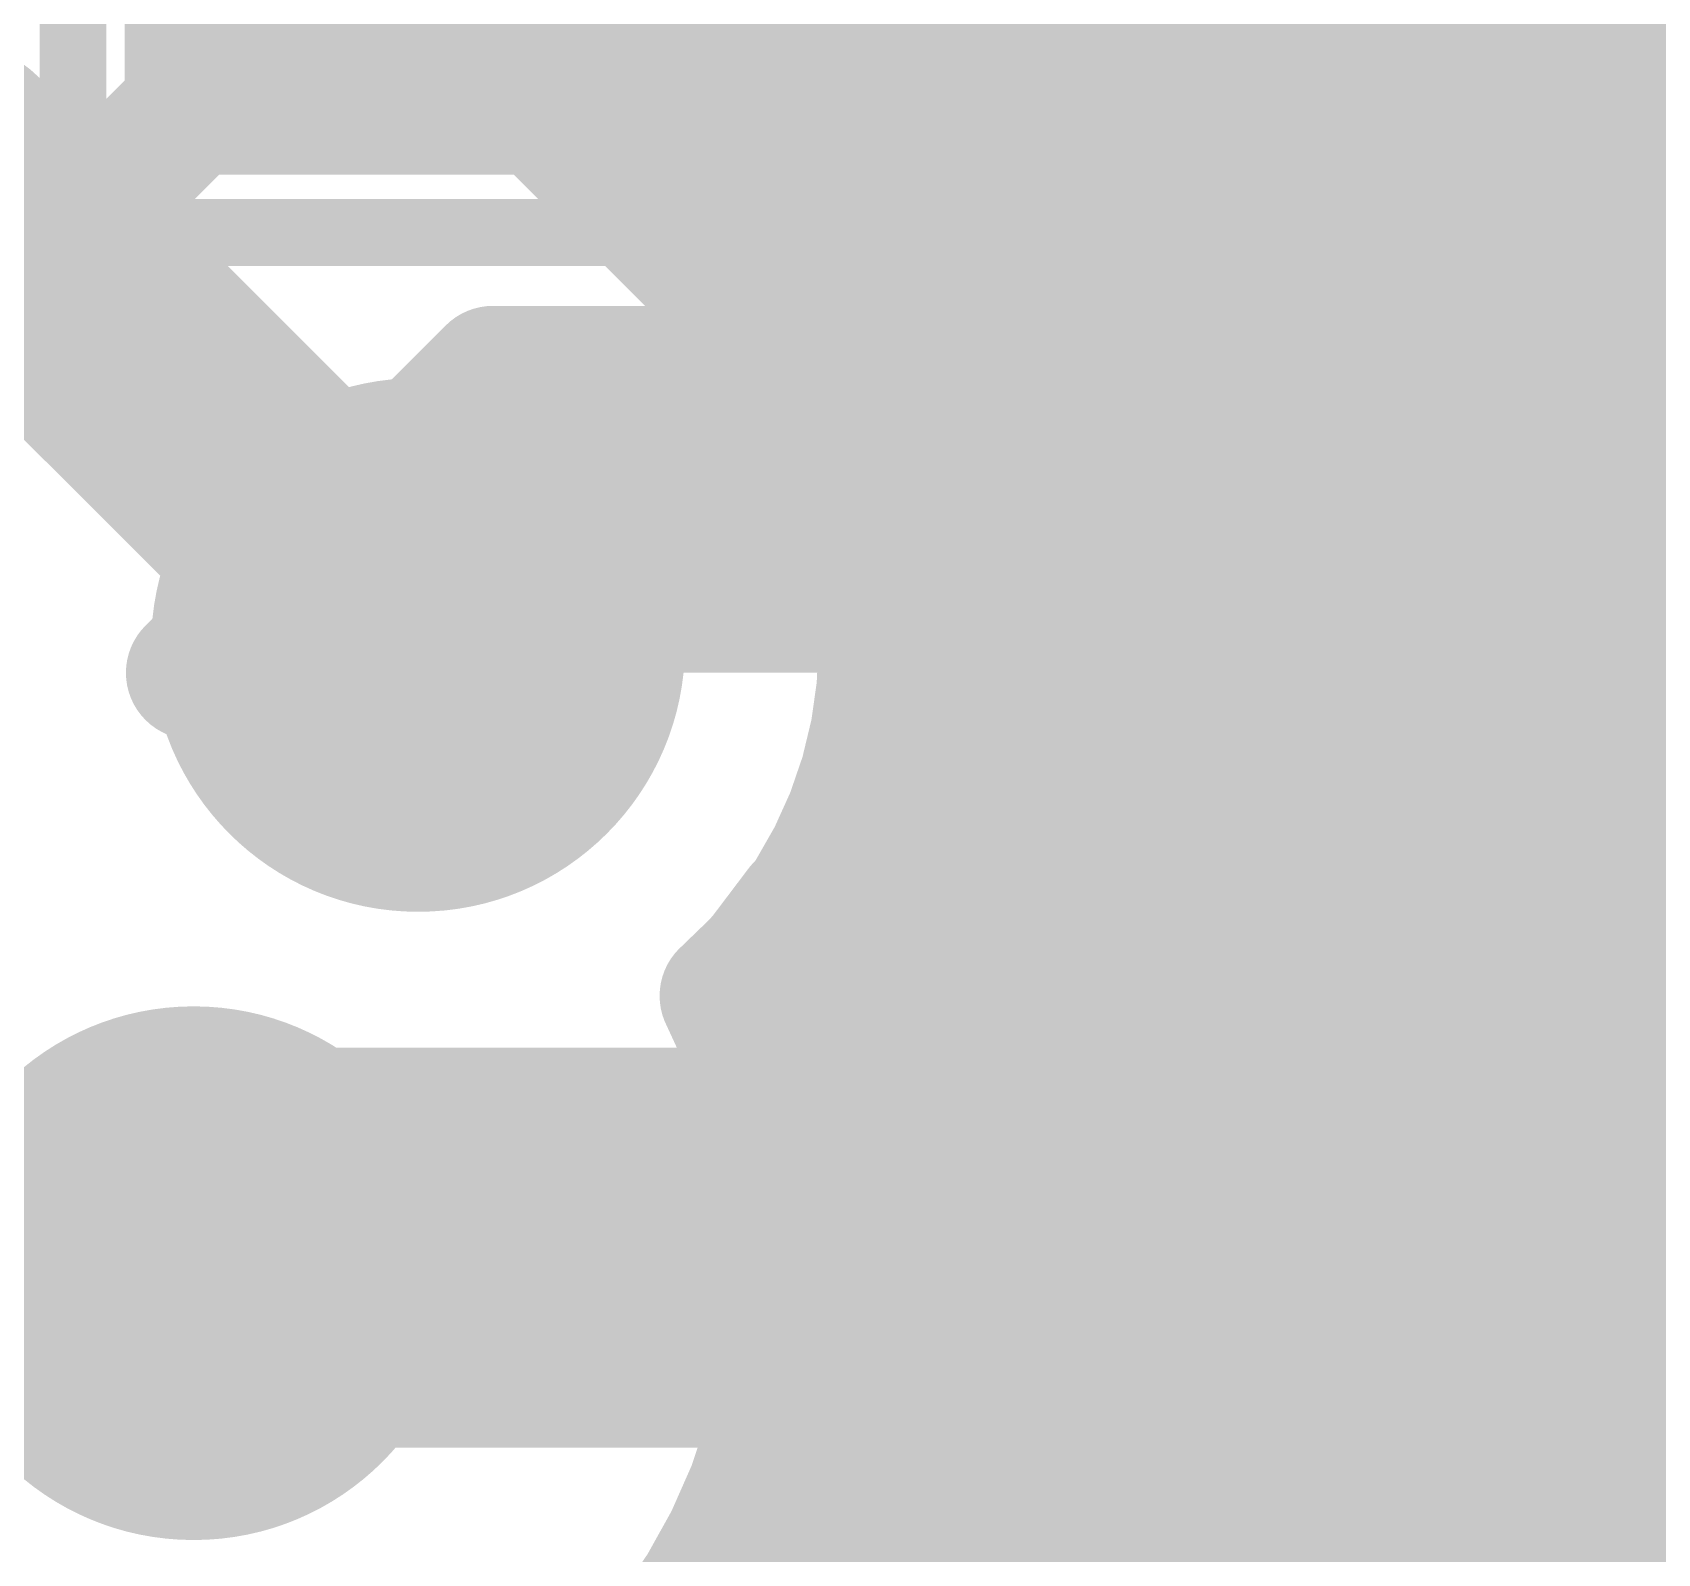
# Model space of a CAD drawing. Header units: inches. Extents: x -0.355 to 0.355, y -0.355 to 0.355.
# Drawn here: x 0.13895 to 0.18688, y 0.06161 to 0.10649 of the extents above; entities that cross this region are included whole.
import ezdxf

# ---------------------------------------------------------------- set-up
doc = ezdxf.new("R2010")
doc.units = ezdxf.units.IN
doc.header["$MEASUREMENT"] = 0
for name, color, linetype in [('BottomLayer', 5, 'Continuous'), ('Mechanical1', 6, 'Continuous'), ('TopLayer', 1, 'Continuous'), ('TopOverlay', 2, 'Continuous'), ('TopPaste', 8, 'Continuous'), ('TopSolder', 216, 'Continuous'), ('ViaHoleLayer', 16, 'Continuous')]:
    doc.layers.add(name, color=color, linetype=linetype)

# ---------------------------------------------------------------- blocks, each defined once
blk = doc.blocks.new('R0201_31')
at = {"layer": 'TopLayer'}
blk.add_hatch(color=1, dxfattribs=at).paths.add_polyline_path([(-0.017716, 0.005906), (-0.005906, 0.005906), (-0.005906, -0.005906), (-0.017716, -0.005906)])
at = {"layer": 'TopPaste'}
blk.add_hatch(color=8, dxfattribs=at).paths.add_polyline_path([(-0.017716, 0.005906), (-0.005906, 0.005906), (-0.005906, -0.005906), (-0.017716, -0.005906)])
at = {"layer": 'TopSolder'}
blk.add_hatch(color=216, dxfattribs=at).paths.add_polyline_path([(-0.021716, 0.009905), (-0.001906, 0.009905), (-0.001906, -0.009905), (-0.021716, -0.009905)])
at = {"layer": 'TopOverlay'}
for points in [[(-0.023425, 0.011434, 0.001969, 0.001969, 0), (-0.007874, 0.011434, 0.001969, 0.001969, 0)], [(-0.023425, 0.011434, 0.001969, 0.001969, 0), (-0.023425, -0.011434, 0.001969, 0.001969, 0)], [(-0.023425, -0.011434, 0.001969, 0.001969, 0), (-0.007874, -0.011434, 0.001969, 0.001969, 0)]]:
    blk.add_lwpolyline(points, format="xyseb", dxfattribs=at)
for points in [[(-0.023917, 0.011434, 0.000984, 0.000984, 1), (-0.022933, 0.011434, 0.000984, 0.000984, 1)], [(-0.023917, 0.011434, 0.000984, 0.000984, 1), (-0.022933, 0.011434, 0.000984, 0.000984, 1)], [(-0.023917, -0.011434, 0.000984, 0.000984, 1), (-0.022933, -0.011434, 0.000984, 0.000984, 1)], [(-0.023917, -0.011434, 0.000984, 0.000984, 1), (-0.022933, -0.011434, 0.000984, 0.000984, 1)]]:
    blk.add_lwpolyline(points, format="xyseb", close=True, dxfattribs=at)
blk = doc.blocks.new('CC0402_M_49')
at = {"layer": 'TopLayer'}
blk.add_hatch(color=1, dxfattribs=at).paths.add_polyline_path([(-0.027559, -0.010039), (-0.027559, 0.010039), (-0.007874, 0.010039), (-0.007874, -0.010039)])
at = {"layer": 'TopPaste'}
blk.add_hatch(color=8, dxfattribs=at).paths.add_polyline_path([(-0.027559, -0.010039), (-0.027559, 0.010039), (-0.007874, 0.010039), (-0.007874, -0.010039)])
at = {"layer": 'TopSolder'}
blk.add_hatch(color=216, dxfattribs=at).paths.add_polyline_path([(-0.029567, -0.012047), (-0.029567, 0.012047), (-0.005866, 0.012047), (-0.005866, -0.012047)])
at = {"layer": 'TopOverlay'}
for points in [[(-0.025386, -0.014992, 0.003, 0.003, -0.528914), (-0.02536, 0.01501, 0.003, 0.003, 0)], [(0.025807, -0.015, 0.003, 0.003, 0), (-0.025374, -0.015, 0.003, 0.003, 0)]]:
    blk.add_lwpolyline(points, format="xyseb", dxfattribs=at)
for points in [[(-0.026136, -0.014992, 0.0015, 0.0015, 1), (-0.024636, -0.014992, 0.0015, 0.0015, 1)], [(-0.026124, -0.015, 0.0015, 0.0015, 1), (-0.024624, -0.015, 0.0015, 0.0015, 1)]]:
    blk.add_lwpolyline(points, format="xyseb", close=True, dxfattribs=at)

msp = doc.modelspace()

# ---------------------------------------------------------------- hatches: boundary and pattern name
at = {"layer": 'BottomLayer'}
h = msp.add_hatch(color=5, dxfattribs=at)
edge = h.paths.add_edge_path()
edge.add_arc((0.150321, 0.08842), 0.007874, 0, 360)
h = msp.add_hatch(color=5, dxfattribs=at)
edge = h.paths.add_edge_path()
edge.add_arc((0.143701, 0.069882), 0.007874, 0, 360)
at = {"layer": 'TopLayer'}
h = msp.add_hatch(color=1, dxfattribs=at)
edge = h.paths.add_edge_path()
edge.add_arc((0.150321, 0.08842), 0.007874, 0, 360)
h = msp.add_hatch(color=1, dxfattribs=at)
edge = h.paths.add_edge_path()
edge.add_arc((0.143701, 0.069882), 0.007874, 0, 360)
at = {"layer": 'ViaHoleLayer'}
h = msp.add_hatch(color=16, dxfattribs=at)
edge = h.paths.add_edge_path()
edge.add_arc((0.150321, 0.08842), 0.003937, 0, 360)
h = msp.add_hatch(color=16, dxfattribs=at)
edge = h.paths.add_edge_path()
edge.add_arc((0.143701, 0.069882), 0.003937, 0, 360)

# ---------------------------------------------------------------- linework, layer by layer
at = {"layer": 'BottomLayer'}
for points in [[(0.07874, 0.34252, 0.003937, 0.003937, -0.414214), (0.34252, 0.07874, 0.003937, 0.003937, 0)], [(0.07874, 0.338583, 0.003937, 0.003937, -0.414213), (0.34252, 0.074803, 0.003937, 0.003937, 0)], [(0.264103, -0.07874, 0.003937, 0.003937, -6.854099), (0.264103, 0.07874, 0.003937, 0.003937, 0)], [(-0.264103, 0.074803, 0.003937, 0.003937, -0.864689), (0.275591, -0.003937, 0.003937, 0.003937, 0)], [(-0.241465, 0.068054, 0.003937, 0.003937, -0.864689), (0.251969, -0.003937, 0.003937, 0.003937, 0)], [(0.146123, 0.112106, 0.003937, 0.003937, 0), (0.160065, 0.098164, 0.003937, 0.003937, 0)], [(0.149768, 0.108461, 0.003937, 0.003937, 0), (0.225511, 0.108461, 0.003937, 0.003937, 0)], [(0.150162, 0.108067, 0.003937, 0.003937, 0), (0.225706, 0.108067, 0.003937, 0.003937, 0)], [(0.150556, 0.107673, 0.003937, 0.003937, 0), (0.225901, 0.107673, 0.003937, 0.003937, 0)], [(0.150949, 0.107279, 0.003937, 0.003937, 0), (0.226095, 0.107279, 0.003937, 0.003937, 0)], [(0.151343, 0.106886, 0.003937, 0.003937, 0), (0.226289, 0.106886, 0.003937, 0.003937, 0)], [(0.151737, 0.106492, 0.003937, 0.003937, 0), (0.226481, 0.106492, 0.003937, 0.003937, 0)], [(0.15213, 0.106098, 0.003937, 0.003937, 0), (0.226672, 0.106098, 0.003937, 0.003937, 0)], [(0.152524, 0.105705, 0.003937, 0.003937, 0), (0.226863, 0.105705, 0.003937, 0.003937, 0)], [(0.152918, 0.105311, 0.003937, 0.003937, 0), (0.227053, 0.105311, 0.003937, 0.003937, 0)], [(0.153311, 0.104917, 0.003937, 0.003937, 0), (0.227242, 0.104917, 0.003937, 0.003937, 0)], [(0.153705, 0.104524, 0.003937, 0.003937, 0), (0.22743, 0.104524, 0.003937, 0.003937, 0)], [(0.11811, 0.102362, 0.007874, 0.007874, 0), (0.136379, 0.102362, 0.007874, 0.007874, 0)], [(0.136379, 0.102362, 0.007874, 0.007874, 0), (0.150321, 0.08842, 0.007874, 0.007874, 0)], [(0.154099, 0.10413, 0.003937, 0.003937, 0), (0.227618, 0.10413, 0.003937, 0.003937, 0)], [(0.154493, 0.103736, 0.003937, 0.003937, 0), (0.227804, 0.103736, 0.003937, 0.003937, 0)], [(0.154886, 0.103343, 0.003937, 0.003937, 0), (0.22799, 0.103343, 0.003937, 0.003937, 0)], [(0.15528, 0.102949, 0.003937, 0.003937, 0), (0.228175, 0.102949, 0.003937, 0.003937, 0)], [(0.155674, 0.102555, 0.003937, 0.003937, 0), (0.228359, 0.102555, 0.003937, 0.003937, 0)], [(0.156067, 0.102161, 0.003937, 0.003937, 0), (0.228542, 0.102161, 0.003937, 0.003937, 0)], [(0.156461, 0.101768, 0.003937, 0.003937, 0), (0.228724, 0.101768, 0.003937, 0.003937, 0)], [(0.156855, 0.101374, 0.003937, 0.003937, 0), (0.228906, 0.101374, 0.003937, 0.003937, 0)], [(0.157249, 0.10098, 0.003937, 0.003937, 0), (0.229086, 0.10098, 0.003937, 0.003937, 0)], [(0.157642, 0.100587, 0.003937, 0.003937, 0), (0.229266, 0.100587, 0.003937, 0.003937, 0)], [(0.158036, 0.100193, 0.003937, 0.003937, 0), (0.229445, 0.100193, 0.003937, 0.003937, 0)], [(0.15843, 0.099799, 0.003937, 0.003937, 0), (0.229624, 0.099799, 0.003937, 0.003937, 0)], [(0.158823, 0.099405, 0.003937, 0.003937, 0), (0.229801, 0.099405, 0.003937, 0.003937, 0)], [(0.159217, 0.099012, 0.003937, 0.003937, 0), (0.229978, 0.099012, 0.003937, 0.003937, 0)], [(0.159611, 0.098618, 0.003937, 0.003937, 0), (0.230154, 0.098618, 0.003937, 0.003937, 0)], [(0.160004, 0.098224, 0.003937, 0.003937, 0), (0.230329, 0.098224, 0.003937, 0.003937, 0)], [(0.160065, 0.098164, 0.003937, 0.003937, -0.198912), (0.164101, 0.08842, 0.003937, 0.003937, 0)], [(0.160387, 0.097831, 0.003937, 0.003937, 0), (0.230503, 0.097831, 0.003937, 0.003937, 0)], [(0.160741, 0.097437, 0.003937, 0.003937, 0), (0.230676, 0.097437, 0.003937, 0.003937, 0)], [(0.161069, 0.097043, 0.003937, 0.003937, 0), (0.230849, 0.097043, 0.003937, 0.003937, 0)], [(0.161374, 0.09665, 0.003937, 0.003937, 0), (0.231021, 0.09665, 0.003937, 0.003937, 0)], [(0.161656, 0.096256, 0.003937, 0.003937, 0), (0.231192, 0.096256, 0.003937, 0.003937, 0)], [(0.161918, 0.095862, 0.003937, 0.003937, 0), (0.231362, 0.095862, 0.003937, 0.003937, 0)], [(0.162162, 0.095468, 0.003937, 0.003937, 0), (0.231531, 0.095468, 0.003937, 0.003937, 0)], [(0.162388, 0.095075, 0.003937, 0.003937, 0), (0.2317, 0.095075, 0.003937, 0.003937, 0)], [(0.162597, 0.094681, 0.003937, 0.003937, 0), (0.231868, 0.094681, 0.003937, 0.003937, 0)], [(0.162789, 0.094287, 0.003937, 0.003937, 0), (0.232035, 0.094287, 0.003937, 0.003937, 0)], [(0.162967, 0.093894, 0.003937, 0.003937, 0), (0.232201, 0.093894, 0.003937, 0.003937, 0)], [(0.163131, 0.0935, 0.003937, 0.003937, 0), (0.232367, 0.0935, 0.003937, 0.003937, 0)], [(0.16328, 0.093106, 0.003937, 0.003937, 0), (0.232531, 0.093106, 0.003937, 0.003937, 0)], [(0.163415, 0.092713, 0.003937, 0.003937, 0), (0.232695, 0.092713, 0.003937, 0.003937, 0)], [(0.163538, 0.092319, 0.003937, 0.003937, 0), (0.232858, 0.092319, 0.003937, 0.003937, 0)], [(0.163648, 0.091925, 0.003937, 0.003937, 0), (0.233021, 0.091925, 0.003937, 0.003937, 0)], [(0.163745, 0.091532, 0.003937, 0.003937, 0), (0.233182, 0.091532, 0.003937, 0.003937, 0)], [(0.16383, 0.091138, 0.003937, 0.003937, 0), (0.233343, 0.091138, 0.003937, 0.003937, 0)], [(0.163904, 0.090744, 0.003937, 0.003937, 0), (0.233503, 0.090744, 0.003937, 0.003937, 0)], [(0.163965, 0.09035, 0.003937, 0.003937, 0), (0.233662, 0.09035, 0.003937, 0.003937, 0)], [(0.164015, 0.089957, 0.003937, 0.003937, 0), (0.233821, 0.089957, 0.003937, 0.003937, 0)], [(0.164053, 0.089563, 0.003937, 0.003937, 0), (0.233979, 0.089563, 0.003937, 0.003937, 0)], [(0.164081, 0.089169, 0.003937, 0.003937, 0), (0.234135, 0.089169, 0.003937, 0.003937, 0)], [(0.164096, 0.088776, 0.003937, 0.003937, 0), (0.234292, 0.088776, 0.003937, 0.003937, 0)], [(0.164101, 0.08842, 0.003937, 0.003937, -0.215808), (0.159414, 0.078066, 0.003937, 0.003937, 0)], [(0.164101, 0.088382, 0.003937, 0.003937, 0), (0.234447, 0.088382, 0.003937, 0.003937, 0)], [(0.164094, 0.087988, 0.003937, 0.003937, 0), (0.234602, 0.087988, 0.003937, 0.003937, 0)], [(0.164047, 0.087201, 0.003937, 0.003937, 0), (0.234909, 0.087201, 0.003937, 0.003937, 0)], [(0.164076, 0.087595, 0.003937, 0.003937, 0), (0.234756, 0.087595, 0.003937, 0.003937, 0)], [(0.164006, 0.086807, 0.003937, 0.003937, 0), (0.235061, 0.086807, 0.003937, 0.003937, 0)], [(0.163954, 0.086413, 0.003937, 0.003937, 0), (0.235213, 0.086413, 0.003937, 0.003937, 0)], [(0.16389, 0.08602, 0.003937, 0.003937, 0), (0.235364, 0.08602, 0.003937, 0.003937, 0)], [(0.163815, 0.085626, 0.003937, 0.003937, 0), (0.235514, 0.085626, 0.003937, 0.003937, 0)], [(0.163627, 0.084839, 0.003937, 0.003937, 0), (0.235812, 0.084839, 0.003937, 0.003937, 0)], [(0.163727, 0.085232, 0.003937, 0.003937, 0), (0.235663, 0.085232, 0.003937, 0.003937, 0)], [(0.163515, 0.084445, 0.003937, 0.003937, 0), (0.235959, 0.084445, 0.003937, 0.003937, 0)], [(0.16339, 0.084051, 0.003937, 0.003937, 0), (0.236106, 0.084051, 0.003937, 0.003937, 0)], [(0.163252, 0.083657, 0.003937, 0.003937, 0), (0.236253, 0.083657, 0.003937, 0.003937, 0)], [(0.1631, 0.083264, 0.003937, 0.003937, 0), (0.236398, 0.083264, 0.003937, 0.003937, 0)], [(0.162753, 0.082476, 0.003937, 0.003937, 0), (0.236687, 0.082476, 0.003937, 0.003937, 0)], [(0.162934, 0.08287, 0.003937, 0.003937, 0), (0.236543, 0.08287, 0.003937, 0.003937, 0)], [(0.162557, 0.082083, 0.003937, 0.003937, 0), (0.236831, 0.082083, 0.003937, 0.003937, 0)], [(0.162345, 0.081689, 0.003937, 0.003937, 0), (0.236973, 0.081689, 0.003937, 0.003937, 0)], [(0.162116, 0.081295, 0.003937, 0.003937, 0), (0.237115, 0.081295, 0.003937, 0.003937, 0)], [(0.161603, 0.080508, 0.003937, 0.003937, 0), (0.237397, 0.080508, 0.003937, 0.003937, 0)], [(0.161869, 0.080902, 0.003937, 0.003937, 0), (0.237256, 0.080902, 0.003937, 0.003937, 0)], [(0.161316, 0.080114, 0.003937, 0.003937, 0), (0.237537, 0.080114, 0.003937, 0.003937, 0)], [(0.161007, 0.07972, 0.003937, 0.003937, 0), (0.237675, 0.07972, 0.003937, 0.003937, 0)], [(0.160675, 0.079327, 0.003937, 0.003937, 0), (0.237814, 0.079327, 0.003937, 0.003937, 0)], [(0.160315, 0.078933, 0.003937, 0.003937, 0), (0.237951, 0.078933, 0.003937, 0.003937, 0)], [(0.159504, 0.078146, 0.003937, 0.003937, 0), (0.238224, 0.078146, 0.003937, 0.003937, 0)], [(0.159926, 0.078539, 0.003937, 0.003937, 0), (0.238088, 0.078539, 0.003937, 0.003937, 0)], [(0.159414, 0.078066, 0.003937, 0.003937, -0.120627), (0.161417, 0.069882, 0.003937, 0.003937, 0)], [(0.159573, 0.077752, 0.003937, 0.003937, 0), (0.238359, 0.077752, 0.003937, 0.003937, 0)], [(0.159763, 0.077358, 0.003937, 0.003937, 0), (0.238494, 0.077358, 0.003937, 0.003937, 0)], [(0.15994, 0.076965, 0.003937, 0.003937, 0), (0.238628, 0.076965, 0.003937, 0.003937, 0)], [(0.160106, 0.076571, 0.003937, 0.003937, 0), (0.238761, 0.076571, 0.003937, 0.003937, 0)], [(0.160261, 0.076177, 0.003937, 0.003937, 0), (0.238893, 0.076177, 0.003937, 0.003937, 0)], [(0.160406, 0.075784, 0.003937, 0.003937, 0), (0.239025, 0.075784, 0.003937, 0.003937, 0)], [(0.160539, 0.07539, 0.003937, 0.003937, 0), (0.239156, 0.07539, 0.003937, 0.003937, 0)], [(0.160663, 0.074996, 0.003937, 0.003937, 0), (0.239286, 0.074996, 0.003937, 0.003937, 0)], [(0.160777, 0.074602, 0.003937, 0.003937, 0), (0.239415, 0.074602, 0.003937, 0.003937, 0)], [(0.121064, 0.069882, 0.011811, 0.011811, 0), (0.143701, 0.069882, 0.011811, 0.011811, 0)], [(0.160881, 0.074209, 0.003937, 0.003937, 0), (0.239544, 0.074209, 0.003937, 0.003937, 0)], [(0.160975, 0.073815, 0.003937, 0.003937, 0), (0.239672, 0.073815, 0.003937, 0.003937, 0)], [(0.16106, 0.073421, 0.003937, 0.003937, 0), (0.2398, 0.073421, 0.003937, 0.003937, 0)], [(0.161136, 0.073028, 0.003937, 0.003937, 0), (0.239926, 0.073028, 0.003937, 0.003937, 0)], [(0.161202, 0.072634, 0.003937, 0.003937, 0), (0.240052, 0.072634, 0.003937, 0.003937, 0)], [(0.16126, 0.07224, 0.003937, 0.003937, 0), (0.240177, 0.07224, 0.003937, 0.003937, 0)], [(0.161308, 0.071846, 0.003937, 0.003937, 0), (0.240302, 0.071846, 0.003937, 0.003937, 0)], [(0.161348, 0.071453, 0.003937, 0.003937, 0), (0.240426, 0.071453, 0.003937, 0.003937, 0)], [(0.161378, 0.071059, 0.003937, 0.003937, 0), (0.240549, 0.071059, 0.003937, 0.003937, 0)], [(0.1614, 0.070665, 0.003937, 0.003937, 0), (0.240671, 0.070665, 0.003937, 0.003937, 0)], [(0.161413, 0.070272, 0.003937, 0.003937, 0), (0.240793, 0.070272, 0.003937, 0.003937, 0)], [(0.161417, 0.069882, 0.003937, 0.003937, -0.414214), (0.143701, 0.052165, 0.003937, 0.003937, 0)], [(0.161413, 0.069484, 0.003937, 0.003937, 0), (0.241034, 0.069484, 0.003937, 0.003937, 0)], [(0.161417, 0.069878, 0.003937, 0.003937, 0), (0.240914, 0.069878, 0.003937, 0.003937, 0)], [(0.1614, 0.069091, 0.003937, 0.003937, 0), (0.241154, 0.069091, 0.003937, 0.003937, 0)], [(0.161378, 0.068697, 0.003937, 0.003937, 0), (0.241273, 0.068697, 0.003937, 0.003937, 0)], [(0.161347, 0.068303, 0.003937, 0.003937, 0), (0.241391, 0.068303, 0.003937, 0.003937, 0)], [(0.161307, 0.067909, 0.003937, 0.003937, 0), (0.241508, 0.067909, 0.003937, 0.003937, 0)], [(0.161201, 0.067122, 0.003937, 0.003937, 0), (0.241741, 0.067122, 0.003937, 0.003937, 0)], [(0.161259, 0.067516, 0.003937, 0.003937, 0), (0.241625, 0.067516, 0.003937, 0.003937, 0)], [(0.161134, 0.066728, 0.003937, 0.003937, 0), (0.241857, 0.066728, 0.003937, 0.003937, 0)], [(0.161059, 0.066335, 0.003937, 0.003937, 0), (0.241971, 0.066335, 0.003937, 0.003937, 0)], [(0.160973, 0.065941, 0.003937, 0.003937, 0), (0.242085, 0.065941, 0.003937, 0.003937, 0)], [(0.160775, 0.065154, 0.003937, 0.003937, 0), (0.242311, 0.065154, 0.003937, 0.003937, 0)], [(0.160879, 0.065547, 0.003937, 0.003937, 0), (0.242199, 0.065547, 0.003937, 0.003937, 0)], [(0.160661, 0.06476, 0.003937, 0.003937, 0), (0.242423, 0.06476, 0.003937, 0.003937, 0)], [(0.160537, 0.064366, 0.003937, 0.003937, 0), (0.242534, 0.064366, 0.003937, 0.003937, 0)], [(0.160403, 0.063973, 0.003937, 0.003937, 0), (0.242645, 0.063973, 0.003937, 0.003937, 0)], [(0.160258, 0.063579, 0.003937, 0.003937, 0), (0.242755, 0.063579, 0.003937, 0.003937, 0)], [(0.159937, 0.062791, 0.003937, 0.003937, 0), (0.242972, 0.062791, 0.003937, 0.003937, 0)], [(0.160103, 0.063185, 0.003937, 0.003937, 0), (0.242864, 0.063185, 0.003937, 0.003937, 0)], [(0.159759, 0.062398, 0.003937, 0.003937, 0), (0.24308, 0.062398, 0.003937, 0.003937, 0)], [(0.159569, 0.062004, 0.003937, 0.003937, 0), (0.243187, 0.062004, 0.003937, 0.003937, 0)], [(0.159368, 0.06161, 0.003937, 0.003937, 0), (0.243293, 0.06161, 0.003937, 0.003937, 0)], [(0.159154, 0.061217, 0.003937, 0.003937, 0), (0.243399, 0.061217, 0.003937, 0.003937, 0)], [(0.158685, 0.060429, 0.003937, 0.003937, 0), (0.243609, 0.060429, 0.003937, 0.003937, 0)], [(0.158926, 0.060823, 0.003937, 0.003937, 0), (0.243504, 0.060823, 0.003937, 0.003937, 0)], [(0.158429, 0.060035, 0.003937, 0.003937, 0), (0.243712, 0.060035, 0.003937, 0.003937, 0)]]:
    msp.add_lwpolyline(points, format="xyseb", dxfattribs=at)
for points in [[(0.149178, 0.108067, 0.001969, 0.001969, 1), (0.151146, 0.108067, 0.001969, 0.001969, 1)], [(0.149571, 0.107673, 0.001969, 0.001969, 1), (0.15154, 0.107673, 0.001969, 0.001969, 1)], [(0.149965, 0.107279, 0.001969, 0.001969, 1), (0.151933, 0.107279, 0.001969, 0.001969, 1)], [(0.150359, 0.106886, 0.001969, 0.001969, 1), (0.152327, 0.106886, 0.001969, 0.001969, 1)], [(0.150753, 0.106492, 0.001969, 0.001969, 1), (0.152721, 0.106492, 0.001969, 0.001969, 1)], [(0.151146, 0.106098, 0.001969, 0.001969, 1), (0.153115, 0.106098, 0.001969, 0.001969, 1)], [(0.15154, 0.105705, 0.001969, 0.001969, 1), (0.153508, 0.105705, 0.001969, 0.001969, 1)], [(0.151934, 0.105311, 0.001969, 0.001969, 1), (0.153902, 0.105311, 0.001969, 0.001969, 1)], [(0.152327, 0.104917, 0.001969, 0.001969, 1), (0.154296, 0.104917, 0.001969, 0.001969, 1)], [(0.152721, 0.104524, 0.001969, 0.001969, 1), (0.154689, 0.104524, 0.001969, 0.001969, 1)], [(0.134411, 0.102362, 0.003937, 0.003937, 1), (0.138348, 0.102362, 0.003937, 0.003937, 1)], [(0.134411, 0.102362, 0.003937, 0.003937, 1), (0.138348, 0.102362, 0.003937, 0.003937, 1)], [(0.153115, 0.10413, 0.001969, 0.001969, 1), (0.155083, 0.10413, 0.001969, 0.001969, 1)], [(0.153508, 0.103736, 0.001969, 0.001969, 1), (0.155477, 0.103736, 0.001969, 0.001969, 1)], [(0.153902, 0.103343, 0.001969, 0.001969, 1), (0.15587, 0.103343, 0.001969, 0.001969, 1)], [(0.154296, 0.102949, 0.001969, 0.001969, 1), (0.156264, 0.102949, 0.001969, 0.001969, 1)], [(0.15469, 0.102555, 0.001969, 0.001969, 1), (0.156658, 0.102555, 0.001969, 0.001969, 1)], [(0.155083, 0.102161, 0.001969, 0.001969, 1), (0.157052, 0.102161, 0.001969, 0.001969, 1)], [(0.155477, 0.101768, 0.001969, 0.001969, 1), (0.157445, 0.101768, 0.001969, 0.001969, 1)], [(0.155871, 0.101374, 0.001969, 0.001969, 1), (0.157839, 0.101374, 0.001969, 0.001969, 1)], [(0.156264, 0.10098, 0.001969, 0.001969, 1), (0.158233, 0.10098, 0.001969, 0.001969, 1)], [(0.156658, 0.100587, 0.001969, 0.001969, 1), (0.158626, 0.100587, 0.001969, 0.001969, 1)], [(0.157052, 0.100193, 0.001969, 0.001969, 1), (0.15902, 0.100193, 0.001969, 0.001969, 1)], [(0.157445, 0.099799, 0.001969, 0.001969, 1), (0.159414, 0.099799, 0.001969, 0.001969, 1)], [(0.157839, 0.099405, 0.001969, 0.001969, 1), (0.159807, 0.099405, 0.001969, 0.001969, 1)], [(0.158233, 0.099012, 0.001969, 0.001969, 1), (0.160201, 0.099012, 0.001969, 0.001969, 1)], [(0.158627, 0.098618, 0.001969, 0.001969, 1), (0.160595, 0.098618, 0.001969, 0.001969, 1)], [(0.15902, 0.098224, 0.001969, 0.001969, 1), (0.160989, 0.098224, 0.001969, 0.001969, 1)], [(0.159081, 0.098164, 0.001969, 0.001969, 1), (0.161049, 0.098164, 0.001969, 0.001969, 1)], [(0.159081, 0.098164, 0.001969, 0.001969, 1), (0.161049, 0.098164, 0.001969, 0.001969, 1)], [(0.159403, 0.097831, 0.001969, 0.001969, 1), (0.161371, 0.097831, 0.001969, 0.001969, 1)], [(0.159757, 0.097437, 0.001969, 0.001969, 1), (0.161725, 0.097437, 0.001969, 0.001969, 1)], [(0.160085, 0.097043, 0.001969, 0.001969, 1), (0.162053, 0.097043, 0.001969, 0.001969, 1)], [(0.160389, 0.09665, 0.001969, 0.001969, 1), (0.162358, 0.09665, 0.001969, 0.001969, 1)], [(0.160672, 0.096256, 0.001969, 0.001969, 1), (0.16264, 0.096256, 0.001969, 0.001969, 1)], [(0.160934, 0.095862, 0.001969, 0.001969, 1), (0.162903, 0.095862, 0.001969, 0.001969, 1)], [(0.161178, 0.095468, 0.001969, 0.001969, 1), (0.163146, 0.095468, 0.001969, 0.001969, 1)], [(0.161403, 0.095075, 0.001969, 0.001969, 1), (0.163372, 0.095075, 0.001969, 0.001969, 1)], [(0.161612, 0.094681, 0.001969, 0.001969, 1), (0.163581, 0.094681, 0.001969, 0.001969, 1)], [(0.161805, 0.094287, 0.001969, 0.001969, 1), (0.163774, 0.094287, 0.001969, 0.001969, 1)], [(0.161983, 0.093894, 0.001969, 0.001969, 1), (0.163951, 0.093894, 0.001969, 0.001969, 1)], [(0.162146, 0.0935, 0.001969, 0.001969, 1), (0.164115, 0.0935, 0.001969, 0.001969, 1)], [(0.162296, 0.093106, 0.001969, 0.001969, 1), (0.164264, 0.093106, 0.001969, 0.001969, 1)], [(0.162431, 0.092713, 0.001969, 0.001969, 1), (0.1644, 0.092713, 0.001969, 0.001969, 1)], [(0.162554, 0.092319, 0.001969, 0.001969, 1), (0.164522, 0.092319, 0.001969, 0.001969, 1)], [(0.162663, 0.091925, 0.001969, 0.001969, 1), (0.164632, 0.091925, 0.001969, 0.001969, 1)], [(0.162761, 0.091532, 0.001969, 0.001969, 1), (0.164729, 0.091532, 0.001969, 0.001969, 1)], [(0.162846, 0.091138, 0.001969, 0.001969, 1), (0.164815, 0.091138, 0.001969, 0.001969, 1)], [(0.162919, 0.090744, 0.001969, 0.001969, 1), (0.164888, 0.090744, 0.001969, 0.001969, 1)], [(0.148353, 0.08842, 0.003937, 0.003937, 1), (0.15229, 0.08842, 0.003937, 0.003937, 1)], [(0.162981, 0.09035, 0.001969, 0.001969, 1), (0.164949, 0.09035, 0.001969, 0.001969, 1)], [(0.163031, 0.089957, 0.001969, 0.001969, 1), (0.164999, 0.089957, 0.001969, 0.001969, 1)], [(0.163069, 0.089563, 0.001969, 0.001969, 1), (0.165038, 0.089563, 0.001969, 0.001969, 1)], [(0.163096, 0.089169, 0.001969, 0.001969, 1), (0.165065, 0.089169, 0.001969, 0.001969, 1)], [(0.163112, 0.088776, 0.001969, 0.001969, 1), (0.165081, 0.088776, 0.001969, 0.001969, 1)], [(0.163117, 0.088382, 0.001969, 0.001969, 1), (0.165085, 0.088382, 0.001969, 0.001969, 1)], [(0.163117, 0.08842, 0.001969, 0.001969, 1), (0.165085, 0.08842, 0.001969, 0.001969, 1)], [(0.163117, 0.08842, 0.001969, 0.001969, 1), (0.165085, 0.08842, 0.001969, 0.001969, 1)], [(0.16311, 0.087988, 0.001969, 0.001969, 1), (0.165078, 0.087988, 0.001969, 0.001969, 1)], [(0.163063, 0.087201, 0.001969, 0.001969, 1), (0.165031, 0.087201, 0.001969, 0.001969, 1)], [(0.163092, 0.087595, 0.001969, 0.001969, 1), (0.16506, 0.087595, 0.001969, 0.001969, 1)], [(0.163022, 0.086807, 0.001969, 0.001969, 1), (0.164991, 0.086807, 0.001969, 0.001969, 1)], [(0.16297, 0.086413, 0.001969, 0.001969, 1), (0.164938, 0.086413, 0.001969, 0.001969, 1)], [(0.162906, 0.08602, 0.001969, 0.001969, 1), (0.164875, 0.08602, 0.001969, 0.001969, 1)], [(0.16283, 0.085626, 0.001969, 0.001969, 1), (0.164799, 0.085626, 0.001969, 0.001969, 1)], [(0.162643, 0.084839, 0.001969, 0.001969, 1), (0.164612, 0.084839, 0.001969, 0.001969, 1)], [(0.162743, 0.085232, 0.001969, 0.001969, 1), (0.164711, 0.085232, 0.001969, 0.001969, 1)], [(0.162531, 0.084445, 0.001969, 0.001969, 1), (0.164499, 0.084445, 0.001969, 0.001969, 1)], [(0.162406, 0.084051, 0.001969, 0.001969, 1), (0.164374, 0.084051, 0.001969, 0.001969, 1)], [(0.162268, 0.083657, 0.001969, 0.001969, 1), (0.164236, 0.083657, 0.001969, 0.001969, 1)], [(0.162116, 0.083264, 0.001969, 0.001969, 1), (0.164084, 0.083264, 0.001969, 0.001969, 1)], [(0.161769, 0.082476, 0.001969, 0.001969, 1), (0.163737, 0.082476, 0.001969, 0.001969, 1)], [(0.16195, 0.08287, 0.001969, 0.001969, 1), (0.163918, 0.08287, 0.001969, 0.001969, 1)], [(0.161573, 0.082083, 0.001969, 0.001969, 1), (0.163541, 0.082083, 0.001969, 0.001969, 1)], [(0.161361, 0.081689, 0.001969, 0.001969, 1), (0.163329, 0.081689, 0.001969, 0.001969, 1)], [(0.161132, 0.081295, 0.001969, 0.001969, 1), (0.1631, 0.081295, 0.001969, 0.001969, 1)], [(0.160619, 0.080508, 0.001969, 0.001969, 1), (0.162587, 0.080508, 0.001969, 0.001969, 1)], [(0.160885, 0.080902, 0.001969, 0.001969, 1), (0.162853, 0.080902, 0.001969, 0.001969, 1)], [(0.160332, 0.080114, 0.001969, 0.001969, 1), (0.1623, 0.080114, 0.001969, 0.001969, 1)], [(0.160023, 0.07972, 0.001969, 0.001969, 1), (0.161992, 0.07972, 0.001969, 0.001969, 1)], [(0.15969, 0.079327, 0.001969, 0.001969, 1), (0.161659, 0.079327, 0.001969, 0.001969, 1)], [(0.159331, 0.078933, 0.001969, 0.001969, 1), (0.161299, 0.078933, 0.001969, 0.001969, 1)], [(0.158519, 0.078146, 0.001969, 0.001969, 1), (0.160488, 0.078146, 0.001969, 0.001969, 1)], [(0.158942, 0.078539, 0.001969, 0.001969, 1), (0.16091, 0.078539, 0.001969, 0.001969, 1)], [(0.15843, 0.078066, 0.001969, 0.001969, 1), (0.160398, 0.078066, 0.001969, 0.001969, 1)], [(0.15843, 0.078066, 0.001969, 0.001969, 1), (0.160398, 0.078066, 0.001969, 0.001969, 1)], [(0.158589, 0.077752, 0.001969, 0.001969, 1), (0.160557, 0.077752, 0.001969, 0.001969, 1)], [(0.158778, 0.077358, 0.001969, 0.001969, 1), (0.160747, 0.077358, 0.001969, 0.001969, 1)], [(0.158956, 0.076965, 0.001969, 0.001969, 1), (0.160924, 0.076965, 0.001969, 0.001969, 1)], [(0.159122, 0.076571, 0.001969, 0.001969, 1), (0.16109, 0.076571, 0.001969, 0.001969, 1)], [(0.159277, 0.076177, 0.001969, 0.001969, 1), (0.161245, 0.076177, 0.001969, 0.001969, 1)], [(0.159421, 0.075784, 0.001969, 0.001969, 1), (0.16139, 0.075784, 0.001969, 0.001969, 1)], [(0.159555, 0.07539, 0.001969, 0.001969, 1), (0.161524, 0.07539, 0.001969, 0.001969, 1)], [(0.159679, 0.074996, 0.001969, 0.001969, 1), (0.161647, 0.074996, 0.001969, 0.001969, 1)], [(0.159793, 0.074602, 0.001969, 0.001969, 1), (0.161761, 0.074602, 0.001969, 0.001969, 1)], [(0.140748, 0.069882, 0.005906, 0.005906, 1), (0.146653, 0.069882, 0.005906, 0.005906, 1)], [(0.159897, 0.074209, 0.001969, 0.001969, 1), (0.161865, 0.074209, 0.001969, 0.001969, 1)], [(0.159991, 0.073815, 0.001969, 0.001969, 1), (0.161959, 0.073815, 0.001969, 0.001969, 1)], [(0.160076, 0.073421, 0.001969, 0.001969, 1), (0.162044, 0.073421, 0.001969, 0.001969, 1)], [(0.160152, 0.073028, 0.001969, 0.001969, 1), (0.16212, 0.073028, 0.001969, 0.001969, 1)], [(0.160218, 0.072634, 0.001969, 0.001969, 1), (0.162187, 0.072634, 0.001969, 0.001969, 1)], [(0.160275, 0.07224, 0.001969, 0.001969, 1), (0.162244, 0.07224, 0.001969, 0.001969, 1)], [(0.160324, 0.071846, 0.001969, 0.001969, 1), (0.162292, 0.071846, 0.001969, 0.001969, 1)], [(0.160363, 0.071453, 0.001969, 0.001969, 1), (0.162332, 0.071453, 0.001969, 0.001969, 1)], [(0.160394, 0.071059, 0.001969, 0.001969, 1), (0.162362, 0.071059, 0.001969, 0.001969, 1)], [(0.160416, 0.070665, 0.001969, 0.001969, 1), (0.162384, 0.070665, 0.001969, 0.001969, 1)], [(0.160429, 0.070272, 0.001969, 0.001969, 1), (0.162397, 0.070272, 0.001969, 0.001969, 1)], [(0.160429, 0.069484, 0.001969, 0.001969, 1), (0.162397, 0.069484, 0.001969, 0.001969, 1)], [(0.160433, 0.069882, 0.001969, 0.001969, 1), (0.162402, 0.069882, 0.001969, 0.001969, 1)], [(0.160433, 0.069882, 0.001969, 0.001969, 1), (0.162402, 0.069882, 0.001969, 0.001969, 1)], [(0.160433, 0.069878, 0.001969, 0.001969, 1), (0.162402, 0.069878, 0.001969, 0.001969, 1)], [(0.160415, 0.069091, 0.001969, 0.001969, 1), (0.162384, 0.069091, 0.001969, 0.001969, 1)], [(0.160393, 0.068697, 0.001969, 0.001969, 1), (0.162362, 0.068697, 0.001969, 0.001969, 1)], [(0.160363, 0.068303, 0.001969, 0.001969, 1), (0.162331, 0.068303, 0.001969, 0.001969, 1)], [(0.160323, 0.067909, 0.001969, 0.001969, 1), (0.162291, 0.067909, 0.001969, 0.001969, 1)], [(0.160217, 0.067122, 0.001969, 0.001969, 1), (0.162185, 0.067122, 0.001969, 0.001969, 1)], [(0.160274, 0.067516, 0.001969, 0.001969, 1), (0.162243, 0.067516, 0.001969, 0.001969, 1)], [(0.16015, 0.066728, 0.001969, 0.001969, 1), (0.162119, 0.066728, 0.001969, 0.001969, 1)], [(0.160074, 0.066335, 0.001969, 0.001969, 1), (0.162043, 0.066335, 0.001969, 0.001969, 1)], [(0.159989, 0.065941, 0.001969, 0.001969, 1), (0.161958, 0.065941, 0.001969, 0.001969, 1)], [(0.159791, 0.065154, 0.001969, 0.001969, 1), (0.161759, 0.065154, 0.001969, 0.001969, 1)], [(0.159895, 0.065547, 0.001969, 0.001969, 1), (0.161863, 0.065547, 0.001969, 0.001969, 1)], [(0.159676, 0.06476, 0.001969, 0.001969, 1), (0.161645, 0.06476, 0.001969, 0.001969, 1)], [(0.159553, 0.064366, 0.001969, 0.001969, 1), (0.161521, 0.064366, 0.001969, 0.001969, 1)], [(0.159418, 0.063973, 0.001969, 0.001969, 1), (0.161387, 0.063973, 0.001969, 0.001969, 1)], [(0.159274, 0.063579, 0.001969, 0.001969, 1), (0.161242, 0.063579, 0.001969, 0.001969, 1)], [(0.158952, 0.062791, 0.001969, 0.001969, 1), (0.160921, 0.062791, 0.001969, 0.001969, 1)], [(0.159119, 0.063185, 0.001969, 0.001969, 1), (0.161087, 0.063185, 0.001969, 0.001969, 1)], [(0.158775, 0.062398, 0.001969, 0.001969, 1), (0.160743, 0.062398, 0.001969, 0.001969, 1)], [(0.158585, 0.062004, 0.001969, 0.001969, 1), (0.160554, 0.062004, 0.001969, 0.001969, 1)], [(0.158384, 0.06161, 0.001969, 0.001969, 1), (0.160352, 0.06161, 0.001969, 0.001969, 1)], [(0.158169, 0.061217, 0.001969, 0.001969, 1), (0.160138, 0.061217, 0.001969, 0.001969, 1)], [(0.157701, 0.060429, 0.001969, 0.001969, 1), (0.159669, 0.060429, 0.001969, 0.001969, 1)], [(0.157942, 0.060823, 0.001969, 0.001969, 1), (0.15991, 0.060823, 0.001969, 0.001969, 1)], [(0.157445, 0.060035, 0.001969, 0.001969, 1), (0.159413, 0.060035, 0.001969, 0.001969, 1)]]:
    msp.add_lwpolyline(points, format="xyseb", close=True, dxfattribs=at)
at = {"layer": 'Mechanical1'}
msp.add_lwpolyline([(0.078706, 0.35437, 0.0005, 0.0005, -0.414214), (0.354297, 0.07878, 0.0005, 0.0005, 0)], format="xyseb", dxfattribs=at)
at = {"layer": 'TopLayer'}
for points in [[(0.167323, 0.096457, 0.003937, 0.003937, 0), (0.167323, 0.120079, 0.003937, 0.003937, 0)], [(0.129921, 0.090551, 0.003937, 0.003937, 0), (0.151575, 0.112205, 0.003937, 0.003937, 0)], [(0.167323, 0.108461, 0.003937, 0.003937, 0), (0.270618, 0.108461, 0.003937, 0.003937, 0)], [(0.167323, 0.108067, 0.003937, 0.003937, 0), (0.270696, 0.108067, 0.003937, 0.003937, 0)], [(0.167323, 0.107673, 0.003937, 0.003937, 0), (0.270774, 0.107673, 0.003937, 0.003937, 0)], [(0.167323, 0.107279, 0.003937, 0.003937, 0), (0.270852, 0.107279, 0.003937, 0.003937, 0)], [(0.167323, 0.106886, 0.003937, 0.003937, 0), (0.270931, 0.106886, 0.003937, 0.003937, 0)], [(0.167323, 0.106492, 0.003937, 0.003937, 0), (0.271009, 0.106492, 0.003937, 0.003937, 0)], [(0.167323, 0.106098, 0.003937, 0.003937, 0), (0.271087, 0.106098, 0.003937, 0.003937, 0)], [(0.167323, 0.105705, 0.003937, 0.003937, 0), (0.271166, 0.105705, 0.003937, 0.003937, 0)], [(0.167323, 0.105311, 0.003937, 0.003937, 0), (0.271244, 0.105311, 0.003937, 0.003937, 0)], [(0.167323, 0.104917, 0.003937, 0.003937, 0), (0.271322, 0.104917, 0.003937, 0.003937, 0)], [(0.167323, 0.104524, 0.003937, 0.003937, 0), (0.271401, 0.104524, 0.003937, 0.003937, 0)], [(0.167323, 0.10413, 0.003937, 0.003937, 0), (0.271479, 0.10413, 0.003937, 0.003937, 0)], [(0.167323, 0.103736, 0.003937, 0.003937, 0), (0.271557, 0.103736, 0.003937, 0.003937, 0)], [(0.167323, 0.103343, 0.003937, 0.003937, 0), (0.271635, 0.103343, 0.003937, 0.003937, 0)], [(0.167323, 0.102949, 0.003937, 0.003937, 0), (0.271714, 0.102949, 0.003937, 0.003937, 0)], [(0.167323, 0.102555, 0.003937, 0.003937, 0), (0.271792, 0.102555, 0.003937, 0.003937, 0)], [(0.167323, 0.102161, 0.003937, 0.003937, 0), (0.271871, 0.102161, 0.003937, 0.003937, 0)], [(0.167323, 0.101768, 0.003937, 0.003937, 0), (0.271949, 0.101768, 0.003937, 0.003937, 0)], [(0.167323, 0.101374, 0.003937, 0.003937, 0), (0.272027, 0.101374, 0.003937, 0.003937, 0)], [(0.167323, 0.10098, 0.003937, 0.003937, 0), (0.272105, 0.10098, 0.003937, 0.003937, 0)], [(0.167323, 0.100587, 0.003937, 0.003937, 0), (0.272183, 0.100587, 0.003937, 0.003937, 0)], [(0.167323, 0.100193, 0.003937, 0.003937, 0), (0.272209, 0.100193, 0.003937, 0.003937, 0)], [(0.167323, 0.099799, 0.003937, 0.003937, 0), (0.272235, 0.099799, 0.003937, 0.003937, 0)], [(0.167323, 0.099405, 0.003937, 0.003937, 0), (0.27226, 0.099405, 0.003937, 0.003937, 0)], [(0.167323, 0.099012, 0.003937, 0.003937, 0), (0.272286, 0.099012, 0.003937, 0.003937, 0)], [(0.167323, 0.098618, 0.003937, 0.003937, 0), (0.272312, 0.098618, 0.003937, 0.003937, 0)], [(0.167323, 0.098224, 0.003937, 0.003937, 0), (0.272338, 0.098224, 0.003937, 0.003937, 0)], [(0.167323, 0.097831, 0.003937, 0.003937, 0), (0.272364, 0.097831, 0.003937, 0.003937, 0)], [(0.167323, 0.097437, 0.003937, 0.003937, 0), (0.27239, 0.097437, 0.003937, 0.003937, 0)], [(0.167323, 0.097043, 0.003937, 0.003937, 0), (0.272415, 0.097043, 0.003937, 0.003937, 0)], [(0.143672, 0.087598, 0.003937, 0.003937, 0), (0.15253, 0.096457, 0.003937, 0.003937, 0)], [(0.15253, 0.096457, 0.003937, 0.003937, 0), (0.167323, 0.096457, 0.003937, 0.003937, 0)], [(0.167323, 0.09665, 0.003937, 0.003937, 0), (0.272441, 0.09665, 0.003937, 0.003937, 0)], [(0.151935, 0.095862, 0.003937, 0.003937, 0), (0.272493, 0.095862, 0.003937, 0.003937, 0)], [(0.152329, 0.096256, 0.003937, 0.003937, 0), (0.272467, 0.096256, 0.003937, 0.003937, 0)], [(0.151542, 0.095468, 0.003937, 0.003937, 0), (0.272518, 0.095468, 0.003937, 0.003937, 0)], [(0.151148, 0.095075, 0.003937, 0.003937, 0), (0.272544, 0.095075, 0.003937, 0.003937, 0)], [(0.150754, 0.094681, 0.003937, 0.003937, 0), (0.27257, 0.094681, 0.003937, 0.003937, 0)], [(0.150361, 0.094287, 0.003937, 0.003937, 0), (0.272596, 0.094287, 0.003937, 0.003937, 0)], [(0.149573, 0.0935, 0.003937, 0.003937, 0), (0.272647, 0.0935, 0.003937, 0.003937, 0)], [(0.149967, 0.093894, 0.003937, 0.003937, 0), (0.272622, 0.093894, 0.003937, 0.003937, 0)], [(0.154887, 0.089927, 0.007874, 0.007874, 0), (0.156496, 0.091535, 0.007874, 0.007874, 0)], [(0.156496, 0.091535, 0.007874, 0.007874, 0), (0.192716, 0.091535, 0.007874, 0.007874, 0)], [(0.149179, 0.093106, 0.003937, 0.003937, 0), (0.272673, 0.093106, 0.003937, 0.003937, 0)], [(0.148786, 0.092713, 0.003937, 0.003937, 0), (0.272699, 0.092713, 0.003937, 0.003937, 0)], [(0.148392, 0.092319, 0.003937, 0.003937, 0), (0.272725, 0.092319, 0.003937, 0.003937, 0)], [(0.147605, 0.091532, 0.003937, 0.003937, 0), (0.155315, 0.091532, 0.003937, 0.003937, 0)], [(0.147998, 0.091925, 0.003937, 0.003937, 0), (0.272751, 0.091925, 0.003937, 0.003937, 0)], [(0.150321, 0.08842, 0.007874, 0.007874, 0), (0.151828, 0.089927, 0.007874, 0.007874, 0)], [(0.151828, 0.089927, 0.007874, 0.007874, 0), (0.154887, 0.089927, 0.007874, 0.007874, 0)], [(0.155315, 0.091535, 0.003937, 0.003937, 0), (0.195079, 0.091535, 0.003937, 0.003937, 0)], [(0.155315, 0.086383, 0.003937, 0.003937, 0), (0.155315, 0.091535, 0.003937, 0.003937, 0)], [(0.147211, 0.091138, 0.003937, 0.003937, 0), (0.155315, 0.091138, 0.003937, 0.003937, 0)], [(0.146817, 0.090744, 0.003937, 0.003937, 0), (0.155315, 0.090744, 0.003937, 0.003937, 0)], [(0.146424, 0.09035, 0.003937, 0.003937, 0), (0.155315, 0.09035, 0.003937, 0.003937, 0)], [(0.14603, 0.089957, 0.003937, 0.003937, 0), (0.155315, 0.089957, 0.003937, 0.003937, 0)], [(0.145242, 0.089169, 0.003937, 0.003937, 0), (0.155315, 0.089169, 0.003937, 0.003937, 0)], [(0.145636, 0.089563, 0.003937, 0.003937, 0), (0.155315, 0.089563, 0.003937, 0.003937, 0)], [(0.144849, 0.088776, 0.003937, 0.003937, 0), (0.155315, 0.088776, 0.003937, 0.003937, 0)], [(0.144455, 0.088382, 0.003937, 0.003937, 0), (0.155315, 0.088382, 0.003937, 0.003937, 0)], [(0.144061, 0.087988, 0.003937, 0.003937, 0), (0.155315, 0.087988, 0.003937, 0.003937, 0)], [(0.143672, 0.087598, 0.003937, 0.003937, -0.093823), (0.150149, 0.086383, 0.003937, 0.003937, 0)], [(0.144072, 0.087595, 0.003937, 0.003937, 0), (0.155315, 0.087595, 0.003937, 0.003937, 0)], [(0.147433, 0.087201, 0.003937, 0.003937, 0), (0.155315, 0.087201, 0.003937, 0.003937, 0)], [(0.148936, 0.086807, 0.003937, 0.003937, 0), (0.155315, 0.086807, 0.003937, 0.003937, 0)], [(0.150071, 0.086413, 0.003937, 0.003937, 0), (0.155315, 0.086413, 0.003937, 0.003937, 0)], [(0.150149, 0.086383, 0.003937, 0.003937, 0), (0.155315, 0.086383, 0.003937, 0.003937, 0)], [(0.173982, 0.070635, 0.011811, 0.011811, 0), (0.175197, 0.07185, 0.011811, 0.011811, 0)], [(0.175197, 0.07185, 0.011811, 0.011811, 0), (0.179134, 0.067913, 0.011811, 0.011811, 0)], [(0.143701, 0.069882, 0.011811, 0.011811, 0), (0.144454, 0.070635, 0.011811, 0.011811, 0)], [(0.144454, 0.070635, 0.011811, 0.011811, 0), (0.173982, 0.070635, 0.011811, 0.011811, 0)], [(0.179134, 0.067913, 0.011811, 0.011811, 0), (0.19685, 0.067913, 0.011811, 0.011811, 0)]]:
    msp.add_lwpolyline(points, format="xyseb", dxfattribs=at)
for points in [[(0.166339, 0.108067, 0.001969, 0.001969, 1), (0.168307, 0.108067, 0.001969, 0.001969, 1)], [(0.166339, 0.107673, 0.001969, 0.001969, 1), (0.168307, 0.107673, 0.001969, 0.001969, 1)], [(0.166339, 0.107279, 0.001969, 0.001969, 1), (0.168307, 0.107279, 0.001969, 0.001969, 1)], [(0.166339, 0.106886, 0.001969, 0.001969, 1), (0.168307, 0.106886, 0.001969, 0.001969, 1)], [(0.166339, 0.106492, 0.001969, 0.001969, 1), (0.168307, 0.106492, 0.001969, 0.001969, 1)], [(0.166339, 0.106098, 0.001969, 0.001969, 1), (0.168307, 0.106098, 0.001969, 0.001969, 1)], [(0.166339, 0.105705, 0.001969, 0.001969, 1), (0.168307, 0.105705, 0.001969, 0.001969, 1)], [(0.166339, 0.105311, 0.001969, 0.001969, 1), (0.168307, 0.105311, 0.001969, 0.001969, 1)], [(0.166339, 0.104917, 0.001969, 0.001969, 1), (0.168307, 0.104917, 0.001969, 0.001969, 1)], [(0.166339, 0.104524, 0.001969, 0.001969, 1), (0.168307, 0.104524, 0.001969, 0.001969, 1)], [(0.166339, 0.10413, 0.001969, 0.001969, 1), (0.168307, 0.10413, 0.001969, 0.001969, 1)], [(0.166339, 0.103736, 0.001969, 0.001969, 1), (0.168307, 0.103736, 0.001969, 0.001969, 1)], [(0.166339, 0.103343, 0.001969, 0.001969, 1), (0.168307, 0.103343, 0.001969, 0.001969, 1)], [(0.166339, 0.102949, 0.001969, 0.001969, 1), (0.168307, 0.102949, 0.001969, 0.001969, 1)], [(0.166339, 0.102555, 0.001969, 0.001969, 1), (0.168307, 0.102555, 0.001969, 0.001969, 1)], [(0.166339, 0.102161, 0.001969, 0.001969, 1), (0.168307, 0.102161, 0.001969, 0.001969, 1)], [(0.166339, 0.101768, 0.001969, 0.001969, 1), (0.168307, 0.101768, 0.001969, 0.001969, 1)], [(0.166339, 0.101374, 0.001969, 0.001969, 1), (0.168307, 0.101374, 0.001969, 0.001969, 1)], [(0.166339, 0.10098, 0.001969, 0.001969, 1), (0.168307, 0.10098, 0.001969, 0.001969, 1)], [(0.166339, 0.100587, 0.001969, 0.001969, 1), (0.168307, 0.100587, 0.001969, 0.001969, 1)], [(0.166339, 0.100193, 0.001969, 0.001969, 1), (0.168307, 0.100193, 0.001969, 0.001969, 1)], [(0.166339, 0.099799, 0.001969, 0.001969, 1), (0.168307, 0.099799, 0.001969, 0.001969, 1)], [(0.166339, 0.099405, 0.001969, 0.001969, 1), (0.168307, 0.099405, 0.001969, 0.001969, 1)], [(0.166339, 0.099012, 0.001969, 0.001969, 1), (0.168307, 0.099012, 0.001969, 0.001969, 1)], [(0.166339, 0.098618, 0.001969, 0.001969, 1), (0.168307, 0.098618, 0.001969, 0.001969, 1)], [(0.166339, 0.098224, 0.001969, 0.001969, 1), (0.168307, 0.098224, 0.001969, 0.001969, 1)], [(0.166339, 0.097831, 0.001969, 0.001969, 1), (0.168307, 0.097831, 0.001969, 0.001969, 1)], [(0.166339, 0.097437, 0.001969, 0.001969, 1), (0.168307, 0.097437, 0.001969, 0.001969, 1)], [(0.166339, 0.097043, 0.001969, 0.001969, 1), (0.168307, 0.097043, 0.001969, 0.001969, 1)], [(0.151546, 0.096457, 0.001969, 0.001969, 1), (0.153514, 0.096457, 0.001969, 0.001969, 1)], [(0.151546, 0.096457, 0.001969, 0.001969, 1), (0.153514, 0.096457, 0.001969, 0.001969, 1)], [(0.166339, 0.09665, 0.001969, 0.001969, 1), (0.168307, 0.09665, 0.001969, 0.001969, 1)], [(0.166339, 0.096457, 0.001969, 0.001969, 1), (0.168307, 0.096457, 0.001969, 0.001969, 1)], [(0.166339, 0.096457, 0.001969, 0.001969, 1), (0.168307, 0.096457, 0.001969, 0.001969, 1)], [(0.150951, 0.095862, 0.001969, 0.001969, 1), (0.15292, 0.095862, 0.001969, 0.001969, 1)], [(0.151345, 0.096256, 0.001969, 0.001969, 1), (0.153313, 0.096256, 0.001969, 0.001969, 1)], [(0.150558, 0.095468, 0.001969, 0.001969, 1), (0.152526, 0.095468, 0.001969, 0.001969, 1)], [(0.150164, 0.095075, 0.001969, 0.001969, 1), (0.152132, 0.095075, 0.001969, 0.001969, 1)], [(0.14977, 0.094681, 0.001969, 0.001969, 1), (0.151738, 0.094681, 0.001969, 0.001969, 1)], [(0.149376, 0.094287, 0.001969, 0.001969, 1), (0.151345, 0.094287, 0.001969, 0.001969, 1)], [(0.148589, 0.0935, 0.001969, 0.001969, 1), (0.150557, 0.0935, 0.001969, 0.001969, 1)], [(0.148983, 0.093894, 0.001969, 0.001969, 1), (0.150951, 0.093894, 0.001969, 0.001969, 1)], [(0.154528, 0.091535, 0.003937, 0.003937, 1), (0.158465, 0.091535, 0.003937, 0.003937, 1)], [(0.154528, 0.091535, 0.003937, 0.003937, 1), (0.158465, 0.091535, 0.003937, 0.003937, 1)], [(0.148195, 0.093106, 0.001969, 0.001969, 1), (0.150164, 0.093106, 0.001969, 0.001969, 1)], [(0.147802, 0.092713, 0.001969, 0.001969, 1), (0.14977, 0.092713, 0.001969, 0.001969, 1)], [(0.147408, 0.092319, 0.001969, 0.001969, 1), (0.149376, 0.092319, 0.001969, 0.001969, 1)], [(0.14662, 0.091532, 0.001969, 0.001969, 1), (0.148589, 0.091532, 0.001969, 0.001969, 1)], [(0.147014, 0.091925, 0.001969, 0.001969, 1), (0.148983, 0.091925, 0.001969, 0.001969, 1)], [(0.14986, 0.089927, 0.003937, 0.003937, 1), (0.153797, 0.089927, 0.003937, 0.003937, 1)], [(0.14986, 0.089927, 0.003937, 0.003937, 1), (0.153797, 0.089927, 0.003937, 0.003937, 1)], [(0.152919, 0.089927, 0.003937, 0.003937, 1), (0.156856, 0.089927, 0.003937, 0.003937, 1)], [(0.152919, 0.089927, 0.003937, 0.003937, 1), (0.156856, 0.089927, 0.003937, 0.003937, 1)], [(0.154331, 0.091535, 0.001969, 0.001969, 1), (0.156299, 0.091535, 0.001969, 0.001969, 1)], [(0.154331, 0.091535, 0.001969, 0.001969, 1), (0.156299, 0.091535, 0.001969, 0.001969, 1)], [(0.154331, 0.091532, 0.001969, 0.001969, 1), (0.156299, 0.091532, 0.001969, 0.001969, 1)], [(0.146227, 0.091138, 0.001969, 0.001969, 1), (0.148195, 0.091138, 0.001969, 0.001969, 1)], [(0.154331, 0.091138, 0.001969, 0.001969, 1), (0.156299, 0.091138, 0.001969, 0.001969, 1)], [(0.145833, 0.090744, 0.001969, 0.001969, 1), (0.147802, 0.090744, 0.001969, 0.001969, 1)], [(0.154331, 0.090744, 0.001969, 0.001969, 1), (0.156299, 0.090744, 0.001969, 0.001969, 1)], [(0.145439, 0.09035, 0.001969, 0.001969, 1), (0.147408, 0.09035, 0.001969, 0.001969, 1)], [(0.148353, 0.08842, 0.003937, 0.003937, 1), (0.15229, 0.08842, 0.003937, 0.003937, 1)], [(0.154331, 0.09035, 0.001969, 0.001969, 1), (0.156299, 0.09035, 0.001969, 0.001969, 1)], [(0.145046, 0.089957, 0.001969, 0.001969, 1), (0.147014, 0.089957, 0.001969, 0.001969, 1)], [(0.154331, 0.089957, 0.001969, 0.001969, 1), (0.156299, 0.089957, 0.001969, 0.001969, 1)], [(0.144258, 0.089169, 0.001969, 0.001969, 1), (0.146227, 0.089169, 0.001969, 0.001969, 1)], [(0.144652, 0.089563, 0.001969, 0.001969, 1), (0.14662, 0.089563, 0.001969, 0.001969, 1)], [(0.154331, 0.089563, 0.001969, 0.001969, 1), (0.156299, 0.089563, 0.001969, 0.001969, 1)], [(0.154331, 0.089169, 0.001969, 0.001969, 1), (0.156299, 0.089169, 0.001969, 0.001969, 1)], [(0.143865, 0.088776, 0.001969, 0.001969, 1), (0.145833, 0.088776, 0.001969, 0.001969, 1)], [(0.154331, 0.088776, 0.001969, 0.001969, 1), (0.156299, 0.088776, 0.001969, 0.001969, 1)], [(0.143471, 0.088382, 0.001969, 0.001969, 1), (0.145439, 0.088382, 0.001969, 0.001969, 1)], [(0.154331, 0.088382, 0.001969, 0.001969, 1), (0.156299, 0.088382, 0.001969, 0.001969, 1)], [(0.143077, 0.087988, 0.001969, 0.001969, 1), (0.145046, 0.087988, 0.001969, 0.001969, 1)], [(0.154331, 0.087988, 0.001969, 0.001969, 1), (0.156299, 0.087988, 0.001969, 0.001969, 1)], [(0.142687, 0.087598, 0.001969, 0.001969, 1), (0.144656, 0.087598, 0.001969, 0.001969, 1)], [(0.142687, 0.087598, 0.001969, 0.001969, 1), (0.144656, 0.087598, 0.001969, 0.001969, 1)], [(0.143088, 0.087595, 0.001969, 0.001969, 1), (0.145057, 0.087595, 0.001969, 0.001969, 1)], [(0.146449, 0.087201, 0.001969, 0.001969, 1), (0.148417, 0.087201, 0.001969, 0.001969, 1)], [(0.154331, 0.087595, 0.001969, 0.001969, 1), (0.156299, 0.087595, 0.001969, 0.001969, 1)], [(0.154331, 0.087201, 0.001969, 0.001969, 1), (0.156299, 0.087201, 0.001969, 0.001969, 1)], [(0.147952, 0.086807, 0.001969, 0.001969, 1), (0.149921, 0.086807, 0.001969, 0.001969, 1)], [(0.154331, 0.086807, 0.001969, 0.001969, 1), (0.156299, 0.086807, 0.001969, 0.001969, 1)], [(0.149087, 0.086413, 0.001969, 0.001969, 1), (0.151056, 0.086413, 0.001969, 0.001969, 1)], [(0.149165, 0.086383, 0.001969, 0.001969, 1), (0.151134, 0.086383, 0.001969, 0.001969, 1)], [(0.149165, 0.086383, 0.001969, 0.001969, 1), (0.151134, 0.086383, 0.001969, 0.001969, 1)], [(0.154331, 0.086413, 0.001969, 0.001969, 1), (0.156299, 0.086413, 0.001969, 0.001969, 1)], [(0.154331, 0.086383, 0.001969, 0.001969, 1), (0.156299, 0.086383, 0.001969, 0.001969, 1)], [(0.154331, 0.086383, 0.001969, 0.001969, 1), (0.156299, 0.086383, 0.001969, 0.001969, 1)], [(0.172244, 0.07185, 0.005906, 0.005906, 1), (0.17815, 0.07185, 0.005906, 0.005906, 1)], [(0.172244, 0.07185, 0.005906, 0.005906, 1), (0.17815, 0.07185, 0.005906, 0.005906, 1)], [(0.141501, 0.070635, 0.005906, 0.005906, 1), (0.147407, 0.070635, 0.005906, 0.005906, 1)], [(0.141501, 0.070635, 0.005906, 0.005906, 1), (0.147407, 0.070635, 0.005906, 0.005906, 1)], [(0.171029, 0.070635, 0.005906, 0.005906, 1), (0.176934, 0.070635, 0.005906, 0.005906, 1)], [(0.171029, 0.070635, 0.005906, 0.005906, 1), (0.176934, 0.070635, 0.005906, 0.005906, 1)], [(0.140748, 0.069882, 0.005906, 0.005906, 1), (0.146653, 0.069882, 0.005906, 0.005906, 1)], [(0.176181, 0.067913, 0.005906, 0.005906, 1), (0.182087, 0.067913, 0.005906, 0.005906, 1)], [(0.176181, 0.067913, 0.005906, 0.005906, 1), (0.182087, 0.067913, 0.005906, 0.005906, 1)]]:
    msp.add_lwpolyline(points, format="xyseb", close=True, dxfattribs=at)
at = {"layer": 'TopOverlay'}
msp.add_lwpolyline([(0.255906, 0, 0.005118, 0.005118, 1), (-0.255906, 0, 0.005118, 0.005118, 1)], format="xyseb", close=True, dxfattribs=at)

# ---------------------------------------------------------------- block references
for name, p, rotation in [('R0201_31', (0.151575, 0.124016), 90), ('CC0402_M_49', (0.175197, 0.054134), 270)]:
    msp.add_blockref(name, p, dxfattribs=dict(rotation=rotation))

doc.saveas('drawing.dxf')
